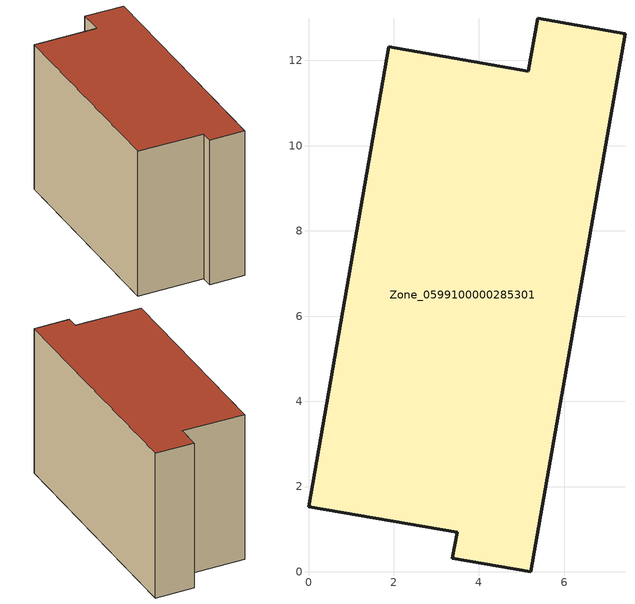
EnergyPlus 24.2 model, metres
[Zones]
Zone_0599100000285301
 floor ground (C_G): 7.43,12.63 5.22,0 3.38,0.32 3.49,0.92 0,1.53 1.89,12.32 5.16,11.75 5.38,12.99 z0
 wall outside (C_F): 5.22,0 7.43,12.63 5.38,12.99 5.16,11.75 1.89,12.32 0,1.53 3.49,0.92 3.38,0.32 5.22,0 z0:8.08
 roof outside (C_R): 5.16,11.75 1.89,12.32 0,1.53 3.49,0.92 3.38,0.32 5.22,0 7.43,12.63 5.38,12.99 z8.08
[BUILDING]
Pand.0599100000285301: North Axis=0; Terrain=City; Loads Convergence Tolerance Value=0.04; Temperature Convergence Tolerance Value=0.4; Solar Distribution=FullExterior; Maximum Number of Warmup Days=25; Minimum Number of Warmup Days=1
[Site:Location]
Rotterdam.The.Hague.AP_ZH_NLD Design_Conditions: Latitude=51.96; Longitude=4.45; Time Zone=1; Elevation=-4.5
[SITE:GROUNDTEMPERATURE:BUILDINGSURFACE]
18, 18, 18, 18, 18, 18, 18, 18, 18, 18, 18, 18
[MATERIAL] Thermal Absorptance=0.9; Solar Absorptance=0.7; Visible Absorptance=0.7
Name | Roughness | Thickness | Conductivity | Density | Specific Heat
G.TI.1975-1991 | MediumSmooth | 0.15 | 0.288461 | 540 | 1210
F.TI.1975-1991 | Rough | 0.3 | 0.230769 | 1920 | 840
R.TI.1975-1991 | MediumRough | 0.2 | 0.153846 | 1500 | 1000
[CONSTRUCTION]
C_G: G.TI.1975-1991
C_F: F.TI.1975-1991
C_R: R.TI.1975-1991
[ZONE]
Zone_0599100000285301: Type=1; Multiplier=1; Ceiling Height=Autocalculate; Volume=Autocalculate; Floor Area=autocalculate; Part of Total Floor Area=Yes
[ZONEINFILTRATION:DESIGNFLOWRATE]
Infil_Zone_0599100000285301: Zone or ZoneList or Space or SpaceList=Zone_0599100000285301; Schedule=AlwaysOn; Design Flow Rate Calculation Method=Flow/Area; Flow Rate per Floor Area=0.003; Constant Term Coefficient=1; Temperature Term Coefficient=0; Velocity Term Coefficient=0; Velocity Squared Term Coefficient=0
[HVACTEMPLATE:ZONE:IDEALLOADSAIRSYSTEM]
Zone_0599100000285301: Maximum Heating Supply Air Temperature=50; Minimum Cooling Supply Air Temperature=13; Maximum Heating Supply Air Humidity Ratio=0.0156; Minimum Cooling Supply Air Humidity Ratio=0.0077; Heating Limit=NoLimit; Cooling Limit=NoLimit; Dehumidification Control Type=ConstantSensibleHeatRatio; Cooling Sensible Heat Ratio=0.7; Dehumidification Setpoint=60; Humidification Control Type=None; Humidification Setpoint=30; Outdoor Air Method=None; Outdoor Air Flow Rate per Person=0.00944; Outdoor Air Flow Rate per Zone Floor Area=0; Outdoor Air Flow Rate per Zone=0; Demand Controlled Ventilation Type=None; Outdoor Air Economizer Type=NoEconomizer; Heat Recovery Type=None; Sensible Heat Recovery Effectiveness=0.7; Latent Heat Recovery Effectiveness=0.65
[ZONECONTROL:THERMOSTAT]
ThermostatControl_Zone_0599100000285301: Zone or ZoneList=Zone_0599100000285301; Control Type Schedule=DualSetpointControlType; Control 1=Thermostat_Zone_0599100000285301; Temperature Difference Between Cutout And Setpoint=0
[THERMOSTATSETPOINT:DUALSETPOINT]
Thermostat_Zone_0599100000285301: Heating Setpoint Temperature Schedule=HeatingSetpoint_Zone_0599100000285301; Cooling Setpoint Temperature Schedule=CoolingSetpoint_Zone_0599100000285301
[SCHEDULE:COMPACT]
HeatingSetpoint_Zone_0599100000285301: Through: 12/31, For: AllDays, Until: 24:00, 21
CoolingSetpoint_Zone_0599100000285301: Through: 12/31, For: AllDays, Until: 24:00, 24
DualSetpointControlType: Through: 12/31, For: AllDays, Until: 24:00, 4
AlwaysOn: Through: 12/31, For: AllDays, Until: 24:00, 1
